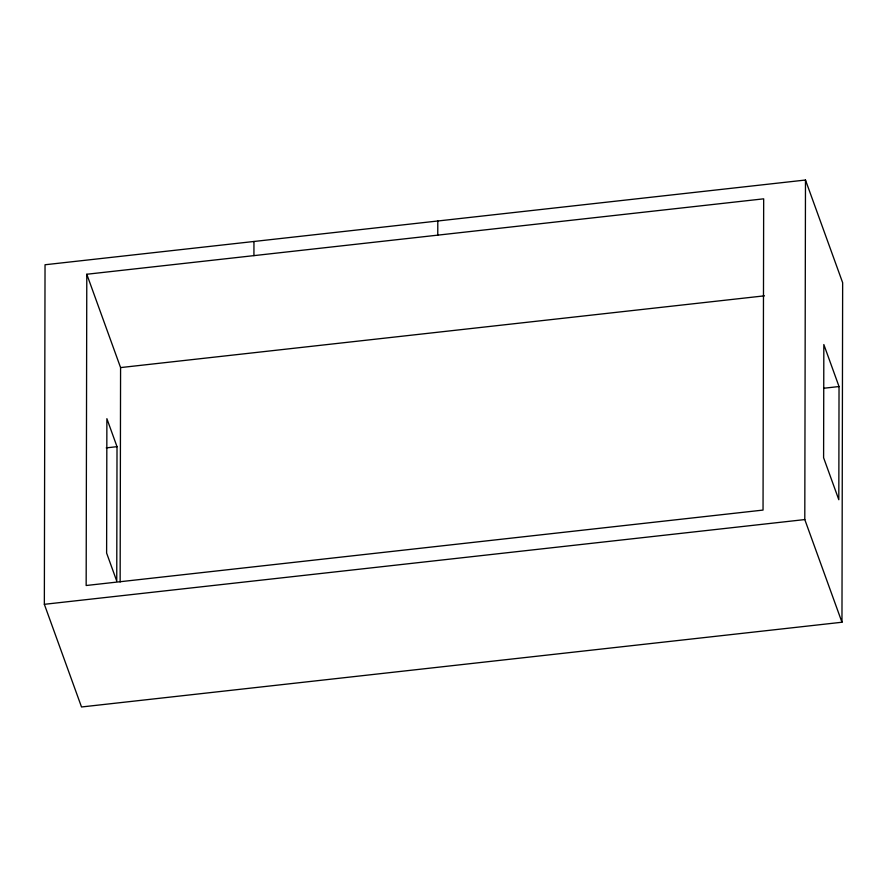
<?xml version="1.0" encoding="UTF-8"?>
<svg xmlns="http://www.w3.org/2000/svg" width="887" height="887" viewBox="0 0 887 887"><rect width="100%" height="100%" fill="white"/><g stroke="black" fill="none" stroke-linecap="round" stroke-linejoin="round"><path stroke-width="1.33" d="M44.35 604.313L45.037 264.758L805.485 180.028L842.65 282.687L841.963 622.242L81.515 706.972L44.35 604.313L804.797 519.571L841.963 622.242M86.793 274.249L86.161 585.509L763.042 510.08L763.674 198.832L86.793 274.249L120.577 367.584L120.144 582.005M117.017 446.671L116.751 581.085L106.617 553.078L106.883 418.675L117.017 446.671L106.24 447.88M253.926 255.633L253.959 241.486M437.768 235.144L437.801 220.996M804.797 519.571L805.485 180.028M839.035 386.544L838.814 499.725L823.602 457.725L823.835 344.544L839.035 386.544L824.211 388.196M120.577 367.584L764.439 295.837"/></g></svg>
